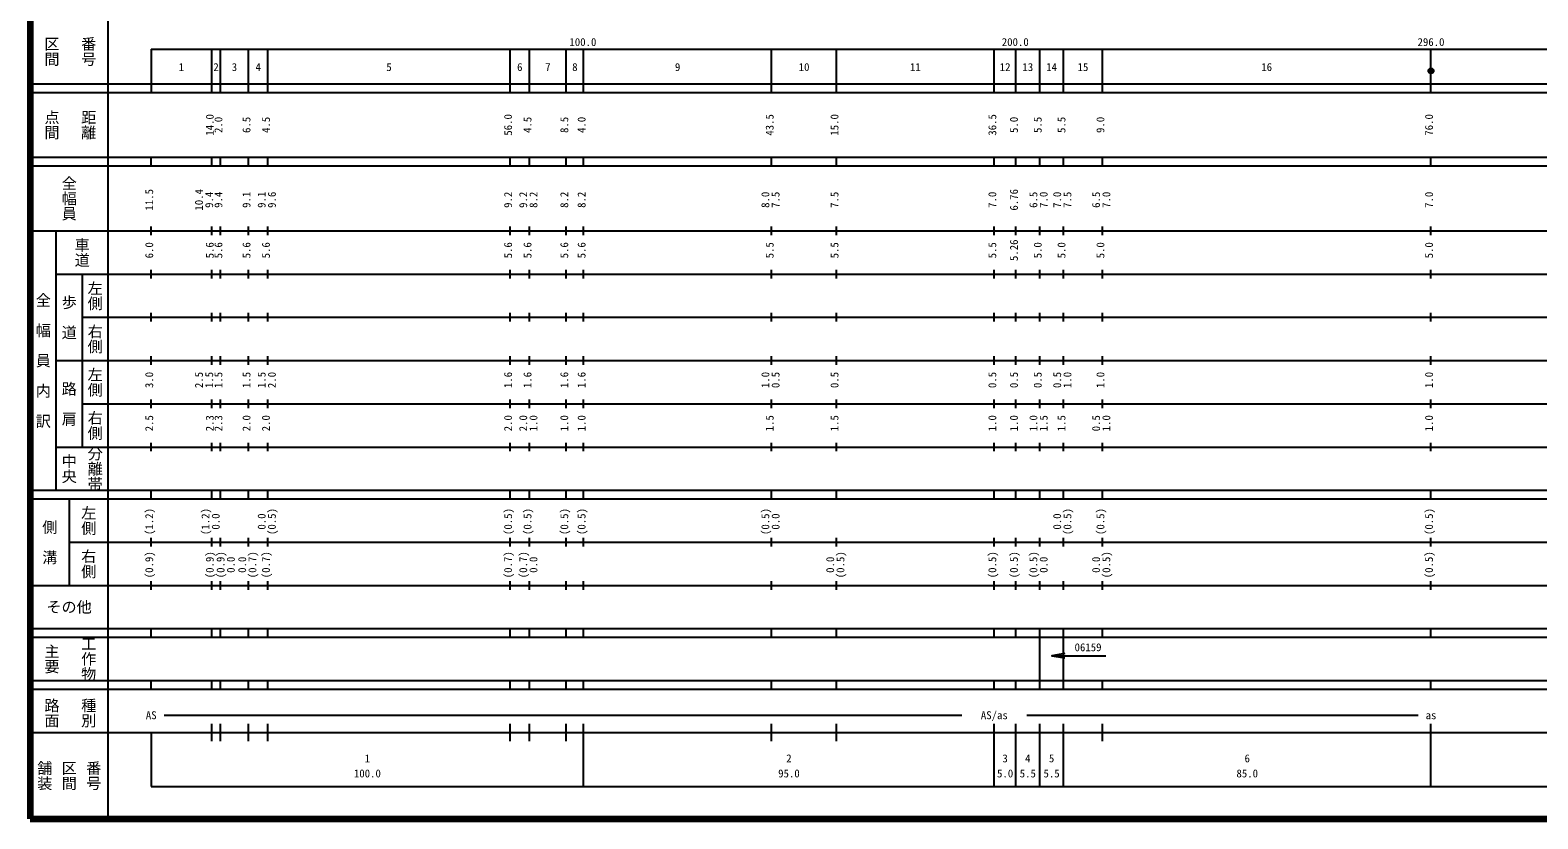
# Model space of a CAD drawing. Units: millimetres on the paper. Extents: x 40 to 680, y 20 to 380.
# Drawn here: x 40 to 388.7, y 20 to 202.4 of the extents above; entities that cross this region are included whole.
import ezdxf
from ezdxf.enums import TextEntityAlignment as Align

# ---------------------------------------------------------------- set-up
doc = ezdxf.new("R2010")
doc.units = ezdxf.units.MM
doc.layers.add('M-TTL', color=2, linetype='Continuous', lineweight=140)
doc.layers.add('M-TTL-BAND', color=7, linetype='Continuous', lineweight=25)
doc.styles.add('@ＭＳ ゴシック', font='')
doc.styles.add('ＭＳ ゴシック', font='')
doc.styles.get('@ＭＳ ゴシック').set_extended_font_data('@MS Gothic')
doc.styles.get('ＭＳ ゴシック').set_extended_font_data('MS Gothic')

# ---------------------------------------------------------------- blocks, each defined once
blk = doc.blocks.new('open_arrow')
at = {"color": 0, "linetype": 'Continuous', "lineweight": -2}
blk.add_lwpolyline([(7.5, 1.25), (0, 0), (7.5, -1.25)], dxfattribs=at)

msp = doc.modelspace()

# ---------------------------------------------------------------- linework, layer by layer
at = {"layer": 'M-TTL'}
for p, q in [((40, 380), (40, 20)), ((40, 20), (680, 20))]:
    msp.add_line(p, q, dxfattribs=at)
at = {"layer": 'M-TTL-BAND'}
for p, q in [((58, 370), (58, 20)), ((68, 198), (579, 198)), ((68, 198), (68, 188)), ((82, 188), (82, 198)), ((84, 188), (84, 198)), ((90.5, 188), (90.5, 198)), ((95, 188), (95, 198)), ((151, 188), (151, 198)), ((155.5, 188), (155.5, 198)), ((164, 188), (164, 198)), ((168, 188), (168, 198)), ((211.5, 188), (211.5, 198)), ((226.5, 188), (226.5, 198)), ((263, 188), (263, 198)), ((268, 188), (268, 198)), ((273.5, 188), (273.5, 198)), ((279, 188), (279, 198)), ((288, 188), (288, 198)), ((364, 188), (364, 198)), ((40, 190), (579, 190)), ((40, 188), (579, 188)), ((40, 173), (579, 173)), ((40, 171), (579, 171)), ((68, 171), (68, 173)), ((82, 171), (82, 173)), ((84, 171), (84, 173)), ((90.5, 171), (90.5, 173)), ((95, 171), (95, 173)), ((151, 171), (151, 173)), ((155.5, 171), (155.5, 173)), ((164, 171), (164, 173)), ((168, 171), (168, 173)), ((211.5, 171), (211.5, 173)), ((226.5, 171), (226.5, 173)), ((263, 171), (263, 173)), ((268, 171), (268, 173)), ((273.5, 171), (273.5, 173)), ((279, 171), (279, 173)), ((288, 171), (288, 173)), ((364, 171), (364, 173)), ((68, 155), (68, 157)), ((82, 155), (82, 157)), ((84, 155), (84, 157)), ((90.5, 155), (90.5, 157)), ((95, 155), (95, 157)), ((151, 155), (151, 157)), ((155.5, 155), (155.5, 157)), ((164, 155), (164, 157)), ((168, 155), (168, 157)), ((211.5, 155), (211.5, 157)), ((226.5, 155), (226.5, 157)), ((263, 155), (263, 157)), ((268, 155), (268, 157)), ((273.5, 155), (273.5, 157)), ((279, 155), (279, 157)), ((288, 155), (288, 157)), ((364, 155), (364, 157)), ((40, 156), (579, 156)), ((46, 96), (46, 156)), ((68, 145), (68, 147)), ((82, 145), (82, 147)), ((84, 145), (84, 147)), ((90.5, 145), (90.5, 147)), ((95, 145), (95, 147)), ((151, 145), (151, 147)), ((155.5, 145), (155.5, 147)), ((164, 145), (164, 147)), ((168, 145), (168, 147)), ((211.5, 145), (211.5, 147)), ((226.5, 145), (226.5, 147)), ((263, 145), (263, 147)), ((268, 145), (268, 147)), ((273.5, 145), (273.5, 147)), ((279, 145), (279, 147)), ((288, 145), (288, 147)), ((364, 145), (364, 147)), ((46, 146), (579, 146)), ((52, 146), (52, 106)), ((52, 136), (579, 136)), ((68, 135), (68, 137)), ((82, 135), (82, 137)), ((84, 135), (84, 137)), ((90.5, 135), (90.5, 137)), ((95, 135), (95, 137)), ((151, 135), (151, 137)), ((155.5, 135), (155.5, 137)), ((164, 135), (164, 137)), ((168, 135), (168, 137)), ((211.5, 135), (211.5, 137)), ((226.5, 135), (226.5, 137)), ((263, 135), (263, 137)), ((268, 135), (268, 137)), ((273.5, 135), (273.5, 137)), ((279, 135), (279, 137)), ((288, 135), (288, 137)), ((364, 135), (364, 137)), ((46, 126), (579, 126)), ((68, 125), (68, 127)), ((82, 125), (82, 127)), ((84, 125), (84, 127)), ((90.5, 125), (90.5, 127)), ((95, 125), (95, 127)), ((151, 125), (151, 127)), ((155.5, 125), (155.5, 127)), ((164, 125), (164, 127)), ((168, 125), (168, 127)), ((211.5, 125), (211.5, 127)), ((226.5, 125), (226.5, 127)), ((263, 125), (263, 127)), ((268, 125), (268, 127)), ((273.5, 125), (273.5, 127)), ((279, 125), (279, 127)), ((288, 125), (288, 127)), ((364, 125), (364, 127)), ((52, 116), (579, 116)), ((68, 115), (68, 117)), ((82, 115), (82, 117)), ((84, 115), (84, 117)), ((90.5, 115), (90.5, 117)), ((95, 115), (95, 117)), ((151, 115), (151, 117)), ((155.5, 115), (155.5, 117)), ((164, 115), (164, 117)), ((168, 115), (168, 117)), ((211.5, 115), (211.5, 117)), ((226.5, 115), (226.5, 117)), ((263, 115), (263, 117)), ((268, 115), (268, 117)), ((273.5, 115), (273.5, 117)), ((279, 115), (279, 117)), ((288, 115), (288, 117)), ((364, 115), (364, 117)), ((46, 106), (579, 106)), ((68, 105), (68, 107)), ((82, 105), (82, 107)), ((84, 105), (84, 107)), ((90.5, 105), (90.5, 107)), ((95, 105), (95, 107)), ((151, 105), (151, 107)), ((155.5, 105), (155.5, 107)), ((164, 105), (164, 107)), ((168, 105), (168, 107)), ((211.5, 105), (211.5, 107)), ((226.5, 105), (226.5, 107)), ((263, 105), (263, 107)), ((268, 105), (268, 107)), ((273.5, 105), (273.5, 107)), ((279, 105), (279, 107)), ((288, 105), (288, 107)), ((364, 105), (364, 107)), ((40, 96), (579, 96)), ((68, 94), (68, 96)), ((82, 94), (82, 96)), ((84, 94), (84, 96)), ((90.5, 94), (90.5, 96)), ((95, 94), (95, 96)), ((151, 94), (151, 96)), ((155.5, 94), (155.5, 96)), ((164, 94), (164, 96)), ((168, 94), (168, 96)), ((211.5, 94), (211.5, 96)), ((226.5, 94), (226.5, 96)), ((263, 94), (263, 96)), ((268, 94), (268, 96)), ((273.5, 94), (273.5, 96)), ((279, 94), (279, 96)), ((288, 94), (288, 96)), ((364, 94), (364, 96)), ((40, 94), (579, 94)), ((49, 94), (49, 74)), ((49, 84), (579, 84)), ((68, 83), (68, 85)), ((82, 83), (82, 85)), ((84, 83), (84, 85)), ((90.5, 83), (90.5, 85)), ((95, 83), (95, 85)), ((151, 83), (151, 85)), ((155.5, 83), (155.5, 85)), ((164, 83), (164, 85)), ((168, 83), (168, 85)), ((211.5, 83), (211.5, 85)), ((226.5, 83), (226.5, 85)), ((263, 83), (263, 85)), ((268, 83), (268, 85)), ((273.5, 83), (273.5, 85)), ((279, 83), (279, 85)), ((288, 83), (288, 85)), ((364, 83), (364, 85)), ((40, 74), (579, 74)), ((68, 73), (68, 75)), ((82, 73), (82, 75)), ((84, 73), (84, 75)), ((90.5, 73), (90.5, 75)), ((95, 73), (95, 75)), ((151, 73), (151, 75)), ((155.5, 73), (155.5, 75)), ((164, 73), (164, 75)), ((168, 73), (168, 75)), ((211.5, 73), (211.5, 75)), ((226.5, 73), (226.5, 75)), ((263, 73), (263, 75)), ((268, 73), (268, 75)), ((273.5, 73), (273.5, 75)), ((279, 73), (279, 75)), ((288, 73), (288, 75)), ((364, 73), (364, 75)), ((40, 64), (579, 64)), ((68, 62), (68, 64)), ((82, 62), (82, 64)), ((84, 62), (84, 64)), ((90.5, 62), (90.5, 64)), ((95, 62), (95, 64)), ((151, 62), (151, 64)), ((155.5, 62), (155.5, 64)), ((164, 62), (164, 64)), ((168, 62), (168, 64)), ((211.5, 62), (211.5, 64)), ((226.5, 62), (226.5, 64)), ((263, 62), (263, 64)), ((268, 62), (268, 64)), ((273.5, 62), (273.5, 64)), ((279, 62), (279, 64)), ((288, 62), (288, 64)), ((364, 62), (364, 64)), ((40, 62), (579, 62)), ((273.5, 52), (273.5, 62)), ((279, 52), (279, 62)), ((276.332, 57.719), (288.814, 57.719)), ((40, 52), (579, 52)), ((40, 50), (579, 50)), ((68, 50), (68, 52)), ((82, 50), (82, 52)), ((84, 50), (84, 52)), ((90.5, 50), (90.5, 52)), ((95, 50), (95, 52)), ((151, 50), (151, 52)), ((155.5, 50), (155.5, 52)), ((164, 50), (164, 52)), ((168, 50), (168, 52)), ((211.5, 50), (211.5, 52)), ((226.5, 50), (226.5, 52)), ((263, 50), (263, 52)), ((268, 50), (268, 52)), ((273.5, 50), (273.5, 52)), ((279, 50), (279, 52)), ((288, 50), (288, 52)), ((364, 50), (364, 52)), ((71, 44), (255.5, 44)), ((82, 38), (82, 42)), ((84, 38), (84, 42)), ((90.5, 38), (90.5, 42)), ((95, 38), (95, 42)), ((151, 38), (151, 42)), ((155.5, 38), (155.5, 42)), ((164, 38), (164, 42)), ((168, 27.5), (168, 42)), ((211.5, 38), (211.5, 42)), ((226.5, 38), (226.5, 42)), ((263, 27.5), (263, 42)), ((268, 27.5), (268, 42)), ((270.5, 44), (361, 44)), ((273.5, 27.5), (273.5, 42)), ((279, 27.5), (279, 42)), ((288, 38), (288, 42)), ((364, 27.5), (364, 42)), ((40, 40), (579, 40)), ((68, 40), (68, 27.5)), ((68, 27.5), (579, 27.5))]:
    msp.add_line(p, q, dxfattribs=at)
for radius in [0.6, 0.5, 0.4, 0.3, 0.2, 0.1]:
    msp.add_circle((364, 193), radius, dxfattribs=at)

# ---------------------------------------------------------------- block references
at = {"layer": 'M-TTL-BAND', "xscale": 0.4, "yscale": 0.4}
msp.add_blockref('open_arrow', (276.332, 57.719), dxfattribs=at)

# ---------------------------------------------------------------- texts
at = {"layer": 'M-TTL-BAND', "style": '@ＭＳ ゴシック'}
for s, p in [('区間', (45, 197.5)), ('番号', (53.5, 197.5)), ('点間', (45, 180.5)), ('距離', (53.5, 180.5)), ('全幅員', (49, 163.5)), ('車道', (52, 151)), ('左側', (55, 141)), ('全\u3000幅\u3000員\u3000内\u3000訳', (43, 126)), ('歩\u3000道', (49, 136)), ('右側', (55, 131)), ('左側', (55, 121)), ('路\u3000肩', (49, 116)), ('右側', (55, 111)), ('分離帯', (55, 101)), ('中央', (49, 101)), ('左側', (53.5, 89)), ('側\u3000溝', (44.5, 84)), ('右側', (53.5, 79)), ('主要', (45, 57)), ('工作物', (53.5, 57)), ('路面', (45, 44.5)), ('種別', (53.5, 44.5)), ('舗装', (43.333, 30)), ('区間', (49, 30)), ('番号', (54.667, 30))]:
    msp.add_text(s, height=2.566, rotation=270, dxfattribs=at).set_placement(p, align=Align.MIDDLE_CENTER)
at = {"layer": 'M-TTL-BAND', "style": 'ＭＳ ゴシック'}
for s, p in [('100.0', (167.844, 198.195)), ('200.0', (267.844, 198.195)), ('296.0', (364, 198.195)), ('1', (75, 192.405)), ('2', (83, 192.405)), ('3', (87.25, 192.405)), ('4', (92.75, 192.405)), ('5', (123, 192.405)), ('6', (153.25, 192.405)), ('7', (159.75, 192.405)), ('8', (166, 192.405)), ('9', (189.75, 192.405)), ('10', (219, 192.405)), ('11', (244.75, 192.405)), ('12', (265.5, 192.405)), ('13', (270.75, 192.405)), ('14', (276.25, 192.405)), ('15', (283.5, 192.405)), ('16', (326, 192.405)), ('AS', (68, 42.5)), ('AS/as', (263, 42.5)), ('as', (364, 42.5)), ('2', (215.5, 32.523)), ('3', (265.5, 32.523)), ('6', (321.5, 32.523)), ('100.0', (118, 29.033)), ('1', (118, 32.523)), ('95.0', (215.5, 29.033)), ('5.0', (265.5, 29.033)), ('4', (270.75, 32.523)), ('5', (276.25, 32.523)), ('85.0', (321.5, 29.033)), ('5.5', (270.75, 29.033)), ('5.5', (276.25, 29.033))]:
    msp.add_text(s, height=1.833, dxfattribs=at).set_placement(p, align=Align.BOTTOM_CENTER)
for s, p in [('14.0', (83, 180.5)), ('2.0', (85, 180.5)), ('6.5', (91.5, 180.5)), ('4.5', (96, 180.5)), ('56.0', (152, 180.5)), ('4.5', (156.5, 180.5)), ('8.5', (165, 180.5)), ('4.0', (169, 180.5)), ('43.5', (212.5, 180.5)), ('15.0', (227.5, 180.5)), ('36.5', (264, 180.5)), ('5.0', (269, 180.5)), ('5.5', (274.5, 180.5)), ('5.5', (280, 180.5)), ('9.0', (289, 180.5)), ('76.0', (365, 180.5)), ('11.5', (69, 163.174)), ('10.4', (80.5, 163.174)), ('9.4', (82.87, 163.174)), ('9.4', (85, 163.174)), ('9.1', (91.5, 163.174)), ('9.1', (95, 163.174)), ('9.6', (97.37, 163.174)), ('9.2', (152, 163.174)), ('9.2', (155.5, 163.174)), ('8.2', (157.87, 163.174)), ('8.2', (165, 163.174)), ('8.2', (169, 163.174)), ('8.0', (211.5, 163.174)), ('7.5', (213.87, 163.174)), ('7.5', (227.5, 163.174)), ('7.0', (264, 163.174)), ('6.76', (269, 163.174)), ('6.5', (273.5, 163.174)), ('7.0', (275.87, 163.174)), ('7.0', (279, 163.174)), ('7.5', (281.37, 163.174)), ('6.5', (288, 163.174)), ('7.0', (290.37, 163.174)), ('7.0', (365, 163.174)), ('5.26', (269, 151.5)), ('6.0', (69, 151.5)), ('5.6', (83, 151.5)), ('5.6', (85, 151.5)), ('5.6', (91.5, 151.5)), ('5.6', (96, 151.5)), ('5.6', (152, 151.5)), ('5.6', (156.5, 151.5)), ('5.6', (165, 151.5)), ('5.6', (169, 151.5)), ('5.5', (212.5, 151.5)), ('5.5', (227.5, 151.5)), ('5.5', (264, 151.5)), ('5.0', (274.5, 151.5)), ('5.0', (280, 151.5)), ('5.0', (289, 151.5)), ('5.0', (365, 151.5)), ('3.0', (69, 121.5)), ('2.5', (80.5, 121.5)), ('1.5', (82.87, 121.5)), ('1.5', (85, 121.5)), ('1.5', (91.5, 121.5)), ('1.5', (95, 121.5)), ('2.0', (97.37, 121.5)), ('1.6', (152, 121.5)), ('1.6', (156.5, 121.5)), ('1.6', (165, 121.5)), ('1.6', (169, 121.5)), ('1.0', (211.5, 121.5)), ('0.5', (213.87, 121.5)), ('0.5', (227.5, 121.5)), ('0.5', (264, 121.5)), ('0.5', (269, 121.5)), ('0.5', (274.5, 121.5)), ('0.5', (279, 121.5)), ('1.0', (281.37, 121.5)), ('1.0', (289, 121.5)), ('1.0', (365, 121.5)), ('2.5', (69, 111.5)), ('2.3', (83, 111.5)), ('2.3', (85, 111.5)), ('2.0', (91.5, 111.5)), ('2.0', (96, 111.5)), ('2.0', (152, 111.5)), ('2.0', (155.5, 111.5)), ('1.0', (157.87, 111.5)), ('1.0', (165, 111.5)), ('1.0', (169, 111.5)), ('1.5', (212.5, 111.5)), ('1.5', (227.5, 111.5)), ('1.0', (264, 111.5)), ('1.0', (269, 111.5)), ('1.0', (273.5, 111.5)), ('1.5', (275.87, 111.5)), ('1.5', (280, 111.5)), ('0.5', (288, 111.5)), ('1.0', (290.37, 111.5)), ('1.0', (365, 111.5)), ('(1.2)', (69, 88.764)), ('(1.2)', (82, 88.764)), ('(0.5)', (97.37, 88.764)), ('(0.5)', (152, 88.764)), ('(0.5)', (156.5, 88.764)), ('(0.5)', (165, 88.764)), ('(0.5)', (169, 88.764)), ('(0.5)', (211.5, 88.764)), ('(0.5)', (281.37, 88.764)), ('(0.5)', (289, 88.764)), ('(0.5)', (365, 88.764)), ('0.0', (84.37, 88.764)), ('0.0', (95, 88.764)), ('0.0', (213.87, 88.764)), ('0.0', (279, 88.764)), ('(0.9)', (69, 78.764)), ('(0.9)', (83, 78.764)), ('(0.9)', (85.5, 78.764)), ('0.0', (87.87, 78.764)), ('0.0', (90.5, 78.764)), ('(0.7)', (92.87, 78.764)), ('(0.7)', (96, 78.764)), ('(0.7)', (152, 78.764)), ('(0.7)', (155.5, 78.764)), ('0.0', (157.87, 78.764)), ('0.0', (226.5, 78.764)), ('(0.5)', (228.87, 78.764)), ('(0.5)', (264, 78.764)), ('(0.5)', (269, 78.764)), ('(0.5)', (273.5, 78.764)), ('0.0', (275.87, 78.764)), ('0.0', (288, 78.764)), ('(0.5)', (290.37, 78.764)), ('(0.5)', (365, 78.764))]:
    msp.add_text(s, height=1.833, rotation=90, dxfattribs=at).set_placement(p, align=Align.BOTTOM_CENTER)
msp.add_text('その他', height=2.566, dxfattribs=at).set_placement((49, 69), align=Align.MIDDLE_CENTER)
msp.add_text('06159', height=1.833, dxfattribs=at).set_placement((281.564, 58.219), align=Align.BOTTOM_LEFT)

doc.saveas('drawing.dxf')
